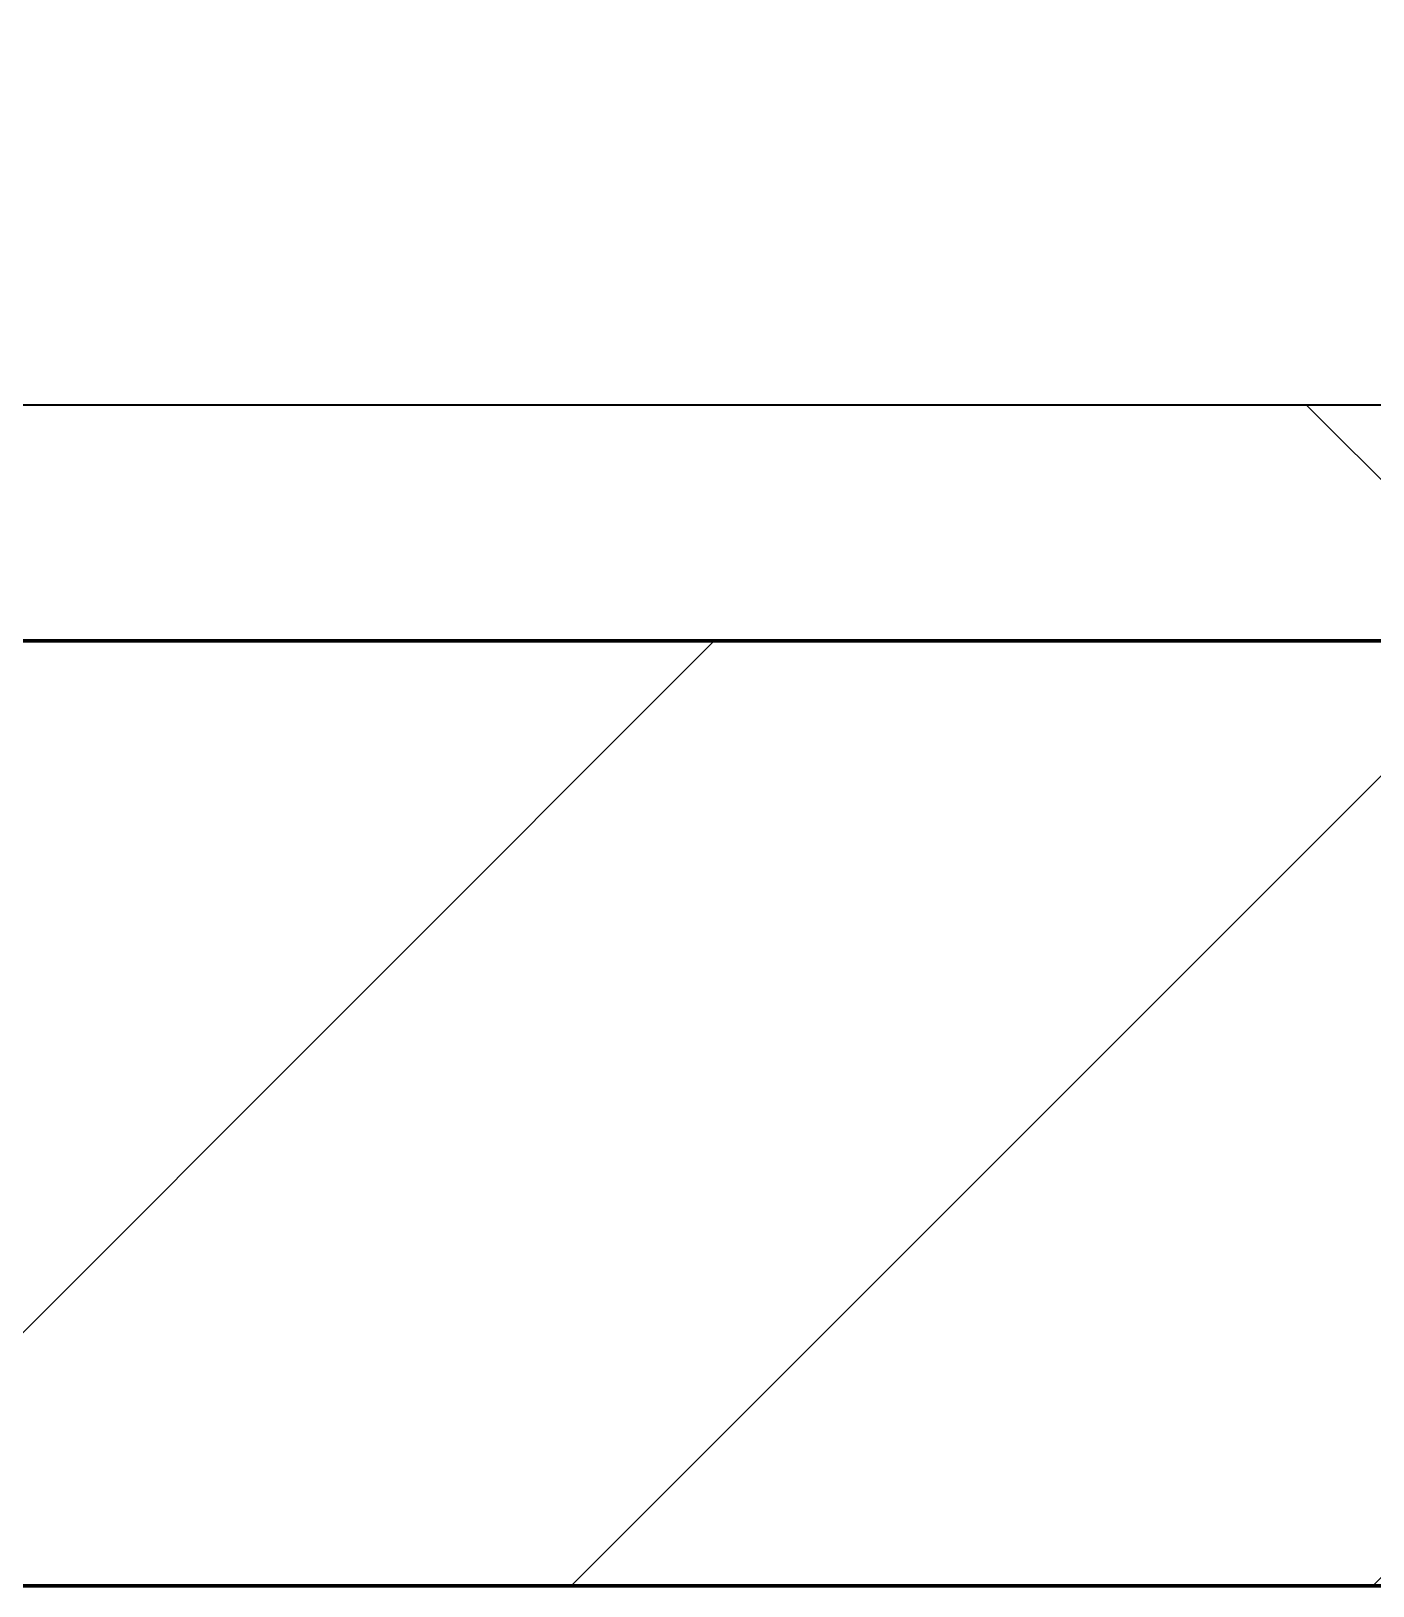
# Model space of a CAD drawing. Header units: millimetres. Extents: x -794334 to -714814, y -17806 to 22403.
# Drawn here: x -789872.4 to -789588.3, y -4021 to -3691.9 of the extents above; entities that cross this region are included whole.
import ezdxf
from ezdxf.xclip import XClip

# ---------------------------------------------------------------- set-up
doc = ezdxf.new("R2010")
doc.units = ezdxf.units.MM
doc.header["$XCLIPFRAME"] = 0
for name, color, linetype, lineweight in [('A-GLAZ-CURT', 2, 'Continuous', 9), ('A-WALL', 5, 'Continuous', 35), ('A-WALL-FNSH', 2, 'Continuous', 35), ('A-WALL-PATT', 1, 'Continuous', 35), ('WALL-E', 2, 'Continuous', 35)]:
    doc.layers.add(name, color=color, linetype=linetype, lineweight=lineweight)
doc.layers.add('A11_ALU.SOLID SHEET', color=2, linetype='Continuous')

# ---------------------------------------------------------------- blocks, each defined once
blk = doc.blocks.new('PPLS-PP19_Custom Tile Pattern - Custom Tile Pattern-V39-4252-01 ENLARGED CONCOURSE LEVEL - REFLECTED CEILING PLAN - SHEET 3')
at = {"layer": 'A-GLAZ-CURT'}
for p, q in [((-300, 0), (300, 0)), ((300, 0), (-300, 0)), ((-300, -50), (300, -50)), ((300, -50), (-300, -50))]:
    blk.add_line(p, q, dxfattribs=at)
at = {"layer": 'A-GLAZ-CURT', "flags": 128}
for points in [[(-194.02, 0), (-187.54, 0), (-181.38, 0), (-175.58, 0), (-170.25, 0), (-165.64, 0), (-162.01, 0), (-159.53, 0), (-157.46, 0), (-154.52, 0), (-149.42, 0), (-141.84, 0), (-132.81, 0), (-126.08, 0)], [(-125.17, 0), (-128.55, 0), (-134.16, 0), (-140.03, 0), (-145.5, 0), (-150.63, 0), (-155.53, 0), (-160.27, 0), (-164.95, 0), (-169.65, 0), (-174.47, 0), (-179.49, 0), (-184.81, 0), (-190.44, 0), (-196.37, 0), (-202.58, 0), (-209.04, 0), (-215.73, 0), (-222.63, 0), (-229.72, 0), (-236.97, 0), (-244.39, 0), (-251.96, 0), (-259.67, 0)]]:
    blk.add_lwpolyline(points, dxfattribs=at)
at = {"layer": 'A-GLAZ-CURT'}
for points, knots in [([(-125.61, 0), (-128.62, 0), (-154.17, 0), (-202.69, 0), (-262.56, 0), (-294.48, 0), (-300, 0)], [-17411.007533, -17411.007533, -17411.007533, -17411.007533, -17136.203329, -15131.813646, -13729.592194, -13439.944408, -13439.944408, -13439.944408, -13439.944408]), ([(-137.88, 0), (-140.56, 0), (-147.66, 0), (-147.69, 0), (-158.72, 0), (-174.02, 0), (-185.59, 0), (-209.77, 0), (-232.01, 0), (-253.34, 0), (-258.98, 0), (-260.81, 0)], [-3187.727384, -3187.727384, -3187.727384, -3187.727384, -2919.378265, -2477.344047, -2237.412286, -2029.680487, -1755.085331, -1400.429864, -858.079193, -543.655514, -305.695844, -305.695844, -305.695844, -305.695844]), ([(-133.82, 0), (-135.51, 0), (-137.8, 0), (-149.31, 0), (-162.01, 0), (-177.91, 0), (-199.46, 0), (-216.65, 0), (-231.26, 0), (-233.46, 0), (-234, 0)], [-2731.647847, -2731.647847, -2731.647847, -2731.647847, -2418.507304, -2308.929706, -2113.765672, -1763.376603, -1422.553702, -978.033455, -846.069444, -682.911962, -682.911962, -682.911962, -682.911962]), ([(-192.01, 0), (-186.56, 0), (-160.58, 0), (-138.34, 0), (-124.94, 0)], [-3105.157906, -3105.157906, -3105.157906, -3105.157906, -2700.551212, -1110.11608, -1110.11608, -1110.11608, -1110.11608]), ([(-192, 0), (-189.87, 0), (-182.69, 0), (-169.02, 0), (-152.12, 0), (-136.84, 0), (-128.19, 0), (-125.59, 0), (-124.89, 0)], [-4856.26284, -4856.26284, -4856.26284, -4856.26284, -4739.070012, -4465.409639, -4149.119819, -3839.893365, -3647.167523, -3548.975122, -3548.975122, -3548.975122, -3548.975122]), ([(-191.86, 0), (-190.03, 0), (-182.21, 0), (-171.77, 0), (-158.7, 0), (-157.22, 0)], [-4455.137067, -4455.137067, -4455.137067, -4455.137067, -4349.945572, -4000.813434, -3840.635403, -3840.635403, -3840.635403, -3840.635403]), ([(-152.35, 0), (-151.03, 0), (-147.71, 0), (-143.57, 0), (-138.62, 0)], [-3494.978217, -3494.978217, -3494.978217, -3494.978217, -3371.022232, -3227.460399, -3227.460399, -3227.460399, -3227.460399]), ([(-118.78, 0), (-121.86, 0), (-126.28, 0), (-136.96, 0), (-147.46, 0), (-150.03, 0), (-150.57, 0)], [-5938.474035, -5938.474035, -5938.474035, -5938.474035, -5700.061948, -5508.838257, -5298.784692, -5196.16478, -5196.16478, -5196.16478, -5196.16478]), ([(-150.34, 0), (-150.07, 0), (-147.75, 0), (-142.76, 0), (-131.72, 0), (-125.75, 0)], [-4948.728362, -4948.728362, -4948.728362, -4948.728362, -4883.323924, -4440.880425, -4082.700899, -4082.700899, -4082.700899, -4082.700899]), ([(-26.75, 0), (-27.82, 0), (-36.18, 0), (-53.55, 0), (-78.2, 0), (-110.94, 0), (-130.52, 0), (-147.74, 0), (-149.07, 0)], [-8718.362214, -8718.362214, -8718.362214, -8718.362214, -8532.293389, -8073.216054, -7508.296369, -7004.680444, -6449.282163, -6277.220794, -6277.220794, -6277.220794, -6277.220794]), ([(-148.23, 0), (-146.94, 0), (-140.15, 0), (-137.28, 0), (-133.93, 0), (-128.78, 0), (-126.5, 0)], [-6162.058746, -6162.058746, -6162.058746, -6162.058746, -6017.569127, -5560.701257, -5364.112219, -5231.017328, -5231.017328, -5231.017328, -5231.017328]), ([(-124.94, 0), (-125.54, 0), (-130, 0), (-139.03, 0), (-146.11, 0), (-146.95, 0)], [-977.189888, -977.189888, -977.189888, -977.189888, -945.742622, -741.901385, -489.130243, -489.130243, -489.130243, -489.130243]), ([(-146.69, 0), (-146.59, 0), (-145.49, 0), (-135.69, 0), (-128.29, 0), (-125.15, 0)], [-420.34245, -420.34245, -420.34245, -420.34245, -406.956646, -290.263673, 0, 0, 0, 0]), ([(-127.41, 0), (-131.63, 0), (-133.16, 0), (-134.09, 0), (-134.15, 0)], [-8540.990293, -8540.990293, -8540.990293, -8540.990293, -8266.114998, -8246.473386, -8246.473386, -8246.473386, -8246.473386]), ([(-134.15, 0), (-133.32, 0), (-131.2, 0), (-126.86, 0), (-124.97, 0)], [-7657.439573, -7657.439573, -7657.439573, -7657.439573, -7293.749979, -7081.490083, -7081.490083, -7081.490083, -7081.490083]), ([(-120.13, 0), (-120.14, 0), (-120.24, 0), (-121.3, 0), (-129.25, 0), (-133.82, 0)], [-2933.992132, -2933.992132, -2933.992132, -2933.992132, -2920.575025, -2840.280255, -2731.647847, -2731.647847, -2731.647847, -2731.647847]), ([(-113.43, 0), (-113.44, 0), (-113.96, 0), (-119.73, 0), (-125.43, 0), (-127.03, 0), (-127.41, 0)], [-328.499627, -328.499627, -328.499627, -328.499627, -282.672656, -98.539552, -24.539552, 0, 0, 0, 0]), ([(-126.5, 0), (-122.44, 0), (-108.71, 0), (-86.68, 0), (-66.49, 0), (-59.11, 0), (-57.64, 0)], [-5231.017328, -5231.017328, -5231.017328, -5231.017328, -4994.692869, -4542.524482, -4008.285538, -3860.98898, -3860.98898, -3860.98898, -3860.98898]), ([(-124.97, 0), (-124.76, 0), (-120.08, 0), (-107.3, 0), (-90.42, 0), (-75.26, 0), (-68.41, 0), (-65.12, 0), (-63.63, 0)], [-4067.382944, -4067.382944, -4067.382944, -4067.382944, -4054.690705, -3793.097032, -3402.597032, -3144.956779, -3050.982048, -2969.237017, -2969.237017, -2969.237017, -2969.237017]), ([(-124.96, 0), (-124.81, 0), (-121.85, 0), (-113.01, 0), (-98.9, 0), (-85.29, 0), (-71.67, 0), (-65.93, 0), (-65.07, 0)], [-3356.674708, -3356.674708, -3356.674708, -3356.674708, -3342.215224, -3074.362186, -2902.289527, -2605.247022, -2322.099534, -2241.8264, -2241.8264, -2241.8264, -2241.8264]), ([(-72.93, 0), (-75.51, 0), (-89.4, 0), (-108.52, 0), (-124.93, 0)], [-19442.345229, -19442.345229, -19442.345229, -19442.345229, -18935.241197, -17431.760961, -17431.760961, -17431.760961, -17431.760961]), ([(-124.91, 0), (-124.01, 0), (-118.66, 0), (-110.8, 0), (-99.5, 0), (-91.46, 0)], [-1108.984966, -1108.984966, -1108.984966, -1108.984966, -1002.059161, -460.363443, 0, 0, 0, 0]), ([(-86.16, 0), (-91.37, 0), (-103.52, 0), (-117.25, 0), (-124.73, 0)], [-1681.3698, -1681.3698, -1681.3698, -1681.3698, -1374.161226, -980.79905, -980.79905, -980.79905, -980.79905]), ([(-124.73, 0), (-124.38, 0), (-123.8, 0), (-123.43, 0), (-123.28, 0)], [-3541.024987, -3541.024987, -3541.024987, -3541.024987, -3488.92562, -3439.852845, -3439.852845, -3439.852845, -3439.852845]), ([(-124.62, 0), (-122.54, 0), (-113.72, 0), (-92.04, 0), (-74.02, 0), (-62.74, 0), (-60.36, 0), (-59.97, 0)], [-7068.405759, -7068.405759, -7068.405759, -7068.405759, -6839.55839, -6236.997189, -5713.340575, -5140.470607, -5006.787413, -5006.787413, -5006.787413, -5006.787413]), ([(-122.08, 0), (-122.01, 0), (-121.69, 0), (-121.2, 0), (-120.88, 0)], [-3136.336417, -3136.336417, -3136.336417, -3136.336417, -3110.304437, -3035.164275, -3035.164275, -3035.164275, -3035.164275]), ([(-36.33, 0), (-36.43, 0), (-37.27, 0), (-45.02, 0), (-46.13, 0), (-60.59, 0), (-81.23, 0), (-99.51, 0), (-114.02, 0), (-117.28, 0), (-118.78, 0)], [-1855.773136, -1855.773136, -1855.773136, -1855.773136, -1810.870157, -1672.078046, -1405.135169, -1060.00838, -740.068933, -229.489605, -116.330425, 0, 0, 0, 0]), ([(-117.74, 0), (-117.19, 0), (-114.78, 0), (-113.43, 0), (-113.43, 0)], [-821.249067, -821.249067, -821.249067, -821.249067, -394.672656, -330.879064, -330.879064, -330.879064, -330.879064]), ([(-57.16, 0), (-58.3, 0), (-66.22, 0), (-85.2, 0), (-107.61, 0), (-116.56, 0), (-117.56, 0)], [-2956.49664, -2956.49664, -2956.49664, -2956.49664, -2842.901703, -2193.204658, -1433.981041, -985.49888, -985.49888, -985.49888, -985.49888]), ([(-115.82, 0), (-114.96, 0), (-110.41, 0), (-96.78, 0), (-71.33, 0), (-42.53, 0), (-12.78, 0), (4.23, 0), (9.64, 0), (10.14, 0), (10.18, 0)], [-5724.064692, -5724.064692, -5724.064692, -5724.064692, -5430.283136, -5103.229623, -4799.173296, -4065.652676, -3589.737505, -3285.047089, -3066.359526, -3044.715262, -3044.715262, -3044.715262, -3044.715262]), ([(-58.02, 0), (-62.73, 0), (-75.69, 0), (-94, 0), (-112.01, 0), (-114.94, 0), (-115.63, 0)], [-1461.463326, -1461.463326, -1461.463326, -1461.463326, -1208.454564, -789.402658, -501.969187, -243.577221, -243.577221, -243.577221, -243.577221]), ([(-91.46, 0), (-90.09, 0), (-84.7, 0), (-77.43, 0), (-72.73, 0), (-72.64, 0), (-72.64, 0)], [-19832.387487, -19832.387487, -19832.387487, -19832.387487, -19753.885894, -19541.04734, -19478.625389, -19471.062469, -19471.062469, -19471.062469, -19471.062469]), ([(-63.96, 0), (-64.13, 0), (-72.5, 0), (-80.63, 0), (-86.16, 0)], [-2171.769325, -2171.769325, -2171.769325, -2171.769325, -2007.031671, -1681.3698, -1681.3698, -1681.3698, -1681.3698]), ([(-29.03, 0), (-33.97, 0), (-43.74, 0), (-56.37, 0), (-71.66, 0), (-77.83, 0), (-82.66, 0), (-83.28, 0), (-83.28, 0)], [-2680.714891, -2680.714891, -2680.714891, -2680.714891, -2413.671296, -2161.752162, -2006.592567, -1646.621388, -1424.436217, -1393.971743, -1393.971743, -1393.971743, -1393.971743]), ([(-83.28, 0), (-83.28, 0), (-82.91, 0), (-76.14, 0), (-66.97, 0), (-60.25, 0), (-57.05, 0)], [-1393.4169, -1393.4169, -1393.4169, -1393.4169, -1353.722004, -1274.333717, -1073.56893, -864.68793, -864.68793, -864.68793, -864.68793]), ([(-66.39, 0), (-66.39, 0), (-63.63, 0), (-53.63, 0), (-34.42, 0), (-29.82, 0), (-29.19, 0)], [-2493.31794, -2493.31794, -2493.31794, -2493.31794, -2315.303971, -1809.437387, -963.711516, -666.19313, -666.19313, -666.19313, -666.19313]), ([(31.18, 0), (25.97, 0), (11.99, 0), (-16.92, 0), (-47.42, 0), (-65.77, 0), (-66.37, 0), (-66.38, 0)], [-4496.803627, -4496.803627, -4496.803627, -4496.803627, -4222.080604, -3745.412743, -2981.410125, -2542.574734, -2498.224237, -2498.224237, -2498.224237, -2498.224237]), ([(-63.63, 0), (-61.49, 0), (-59.33, 0), (-57.93, 0), (-57.86, 0)], [-2969.237017, -2969.237017, -2969.237017, -2969.237017, -2851.217951, -2845.518808, -2845.518808, -2845.518808, -2845.518808]), ([(-57.18, 0), (-57.17, 0), (-56.29, 0), (-54.23, 0), (-46.33, 0), (-42.62, 0), (-41.76, 0)], [-4683.804486, -4683.804486, -4683.804486, -4683.804486, -4680.891996, -4469.85053, -4321.566175, -4270.495146, -4270.495146, -4270.495146, -4270.495146]), ([(-36.62, 0), (-36.62, 0), (-40.35, 0), (-43.95, 0), (-51.27, 0), (-57.05, 0)], [-4069.478503, -4069.478503, -4069.478503, -4069.478503, -3858.647035, -3538.256648, -2959.908053, -2959.908053, -2959.908053, -2959.908053]), ([(9.32, 0), (9.08, 0), (7.65, 0), (2.57, 0), (-12.23, 0), (-25.64, 0), (-39.83, 0), (-51.24, 0), (-57.04, 0)], [-2922.926651, -2922.926651, -2922.926651, -2922.926651, -2882.788014, -2720.818881, -2518.50168, -2125.455881, -1792.521578, -1479.040263, -1479.040263, -1479.040263, -1479.040263]), ([(-57.03, 0), (-55.57, 0), (-52.97, 0), (-48.53, 0), (-30.79, 0), (-18.03, 0), (8.61, 0), (15.02, 0), (22.91, 0), (31, 0), (39.04, 0), (51.19, 0), (58.74, 0), (61.34, 0), (61.45, 0)], [-3840.122381, -3840.122381, -3840.122381, -3840.122381, -3689.699207, -3546.54457, -3315.260113, -2864.387349, -2439.246196, -2084.094819, -1956.422387, -1818.904206, -1645.594513, -1443.202566, -1228.752106, -1120.932285, -1120.932285, -1120.932285, -1120.932285]), ([(-57.01, 0), (-56.25, 0), (-53.77, 0), (-45.2, 0), (-40.79, 0), (-40.46, 0), (-40.44, 0)], [-2817.168357, -2817.168357, -2817.168357, -2817.168357, -2734.127174, -2474.780881, -2410.990208, -2350.645972, -2350.645972, -2350.645972, -2350.645972]), ([(-56.73, 0), (-53.59, 0), (-45.6, 0), (-36.49, 0), (-33.57, 0), (-29.94, 0), (-28.57, 0)], [-857.828765, -857.828765, -857.828765, -857.828765, -651.549973, -296.515819, -83.513472, 0, 0, 0, 0]), ([(-51.83, 0), (-51.83, 0), (-51.78, 0), (-47.4, 0), (-46.01, 0), (-40.22, 0), (-36.78, 0)], [-632.814994, -632.814994, -632.814994, -632.814994, -627.965721, -508.377888, -260.442412, 0, 0, 0, 0]), ([(76.63, 0), (74.8, 0), (67.65, 0), (53.52, 0), (37, 0), (24.07, 0), (12.82, 0), (-2.9, 0), (-20.62, 0), (-32.81, 0), (-44.85, 0), (-51.43, 0), (-51.79, 0)], [-3095.572228, -3095.572228, -3095.572228, -3095.572228, -2950.589685, -2634.532728, -2313.748533, -2106.613311, -1925.670641, -1617.263037, -1290.787923, -1039.307308, -819.71621, -644.910881, -644.910881, -644.910881, -644.910881]), ([(-41.76, 0), (-39.9, 0), (-37.72, 0), (-36.92, 0), (-36.77, 0)], [-4270.495146, -4270.495146, -4270.495146, -4270.495146, -4161.040818, -4106.245333, -4106.245333, -4106.245333, -4106.245333]), ([(-36.78, 0), (-32.43, 0), (-19.22, 0), (8.83, 0), (43.36, 0), (68.25, 0), (77.51, 0), (78.75, 0)], [-6191.144455, -6191.144455, -6191.144455, -6191.144455, -5862.463379, -5340.621928, -4573.028122, -4094.177415, -4011.773926, -4011.773926, -4011.773926, -4011.773926]), ([(-36.29, 0), (-36.29, 0), (-34.66, 0), (-28.88, 0), (-26.95, 0), (-26.54, 0)], [-9150.272121, -9150.272121, -9150.272121, -9150.272121, -9057.163041, -8919.836787, -8834.607043, -8834.607043, -8834.607043, -8834.607043]), ([(30.82, 0), (29.27, 0), (20.14, 0), (3.54, 0), (-16.58, 0), (-34.76, 0), (-36.04, 0)], [-10462.034656, -10462.034656, -10462.034656, -10462.034656, -10363.088938, -9884.23066, -9424.652049, -9182.880979, -9182.880979, -9182.880979, -9182.880979]), ([(-33.34, 0), (-33.34, 0), (-32.93, 0), (-31.16, 0), (-30.52, 0)], [-2415.024266, -2415.024266, -2415.024266, -2415.024266, -2357.633367, -2323.618664, -2323.618664, -2323.618664, -2323.618664]), ([(9.89, 0), (6.93, 0), (-2.75, 0), (-17.84, 0), (-30.57, 0), (-31.82, 0), (-32, 0)], [-3485.427997, -3485.427997, -3485.427997, -3485.427997, -3333.063701, -2994.501669, -2698.150104, -2614.070998, -2614.070998, -2614.070998, -2614.070998]), ([(-30.76, 0), (-30.73, 0), (-29.99, 0), (-23.47, 0), (-15.75, 0), (-15.19, 0)], [-54176.191683, -54176.191683, -54176.191683, -54176.191683, -54157.274271, -53749.15266, -53717.791567, -53717.791567, -53717.791567, -53717.791567]), ([(-30.52, 0), (-27.11, 0), (-17.83, 0), (-1.76, 0), (8.32, 0), (10.83, 0)], [-2323.618664, -2323.618664, -2323.618664, -2323.618664, -2142.497158, -1716.209403, -1570.002934, -1570.002934, -1570.002934, -1570.002934]), ([(-13, 0), (-14.35, 0), (-17.68, 0), (-25.97, 0), (-29.52, 0), (-30.21, 0)], [-55207.591944, -55207.591944, -55207.591944, -55207.591944, -54789.006179, -54461.685999, -54290.791712, -54290.791712, -54290.791712, -54290.791712]), ([(8.33, 0), (8.19, 0), (7.18, 0), (0.32, 0), (-13.89, 0), (-24.92, 0), (-29.03, 0)], [-3574.286521, -3574.286521, -3574.286521, -3574.286521, -3526.962355, -3285.499107, -2903.012179, -2680.714891, -2680.714891, -2680.714891, -2680.714891]), ([(-28.98, 0), (-28.66, 0), (-27.39, 0), (-24.45, 0), (-22.56, 0)], [-166.548282, -166.548282, -166.548282, -166.548282, -102.06493, 0, 0, 0, 0]), ([(-28.57, 0), (-26.93, 0), (-20.29, 0), (-11.45, 0), (0.65, 0), (7.8, 0), (10.05, 0)], [-5361.429781, -5361.429781, -5361.429781, -5361.429781, -5261.36855, -5050.479954, -4785.90057, -4666.429624, -4666.429624, -4666.429624, -4666.429624]), ([(-22.56, 0), (-20.27, 0), (-17.03, 0), (-11.36, 0), (-7.66, 0), (-6.6, 0), (-6.44, 0)], [-56468.192263, -56468.192263, -56468.192263, -56468.192263, -56344.022017, -56303.229861, -56166.290093, -56124.392176, -56124.392176, -56124.392176, -56124.392176]), ([(-15.19, 0), (-13.07, 0), (7.48, 0), (42.82, 0), (88.72, 0), (120.63, 0), (138.28, 0), (138.53, 0)], [-461.142613, -461.142613, -461.142613, -461.142613, -429.606584, -390.253598, -346.313304, -291.370682, -290.5735, -290.5735, -290.5735, -290.5735]), ([(-6.54, 0), (-6.73, 0), (-7.2, 0), (-7.6, 0), (-7.79, 0)], [-56009.792147, -56009.792147, -56009.792147, -56009.792147, -55949.290093, -55895.192118, -55895.192118, -55895.192118, -55895.192118]), ([(-2.63, 0), (-2.47, 0), (-1.22, 0), (3.81, 0), (9.06, 0), (10.05, 0)], [-226.825321, -226.825321, -226.825321, -226.825321, -220.269177, -206.416616, -203.360633, -203.360633, -203.360633, -203.360633]), ([(10.79, 0), (6.3, 0), (1.89, 0), (-1.67, 0), (-2.25, 0)], [-272.99969, -272.99969, -272.99969, -272.99969, -246.234814, -234.646884, -234.646884, -234.646884, -234.646884]), ([(10.79, 0), (12.22, 0), (17.31, 0), (22.54, 0), (24.49, 0)], [-202.6013, -202.6013, -202.6013, -202.6013, -198.214427, -187.717507, -187.717507, -187.717507, -187.717507]), ([(10.8, 0), (11.87, 0), (15.82, 0), (21.24, 0), (24.62, 0), (24.72, 0), (24.72, 0)], [-4653.109271, -4653.109271, -4653.109271, -4653.109271, -4596.498881, -4445.288762, -4384.376941, -4376.041937, -4376.041937, -4376.041937, -4376.041937]), ([(70.61, 0), (66.16, 0), (55.8, 0), (39.61, 0), (27.26, 0), (15.97, 0), (10.82, 0)], [-4647.237329, -4647.237329, -4647.237329, -4647.237329, -4326.416877, -4098.545751, -3766.694881, -3501.441093, -3501.441093, -3501.441093, -3501.441093]), ([(103.09, 0), (101.08, 0), (86.31, 0), (63.34, 0), (35.84, 0), (19.82, 0), (13.23, 0), (11.17, 0)], [-375.435014, -375.435014, -375.435014, -375.435014, -369.147452, -330.153101, -307.516438, -285.83788, -273.754698, -273.754698, -273.754698, -273.754698]), ([(24.69, 0), (24.54, 0), (20.99, 0), (16.4, 0), (12.55, 0), (11.19, 0)], [-4368.572414, -4368.572414, -4368.572414, -4368.572414, -4306.476363, -4080.000647, -3872.143731, -3872.143731, -3872.143731, -3872.143731]), ([(11.91, 0), (17.75, 0), (25.21, 0), (37.44, 0), (45.92, 0), (57.76, 0), (64.47, 0), (72.74, 0), (75.22, 0), (76.03, 0), (76.21, 0)], [-1549.07911, -1549.07911, -1549.07911, -1549.07911, -1206.526904, -1089.329421, -901.315459, -753.071572, -495.328968, -421.953223, -334.951786, -290.452333, -290.452333, -290.452333, -290.452333]), ([(18.16, 0), (19.15, 0), (24.25, 0), (25.66, 0), (26.12, 0)], [-5700.113719, -5700.113719, -5700.113719, -5700.113719, -5554.232259, -5302.431367, -5302.431367, -5302.431367, -5302.431367]), ([(78.52, 0), (76.95, 0), (72.29, 0), (62.26, 0), (51.85, 0), (43.81, 0), (29.53, 0), (20.67, 0), (18.85, 0), (18.16, 0)], [-7033.519254, -7033.519254, -7033.519254, -7033.519254, -6924.452779, -6738.82075, -6548.303034, -6314.283804, -6135.05769, -5972.647715, -5832.674503, -5832.674503, -5832.674503, -5832.674503]), ([(27.44, 0), (27.9, 0), (29.54, 0), (38.07, 0), (53.39, 0), (70.02, 0), (77.08, 0), (78.48, 0)], [-5037.309798, -5037.309798, -5037.309798, -5037.309798, -4887.603822, -4705.298446, -4353.683244, -3960.84581, -3844.262741, -3844.262741, -3844.262741, -3844.262741]), ([(27.89, 0), (29.09, 0), (33.4, 0), (48.37, 0), (64.04, 0), (74.64, 0), (78.1, 0)], [-147.777612, -147.777612, -147.777612, -147.777612, -135.792042, -118.513713, -97.899267, -87.867769, -87.867769, -87.867769, -87.867769]), ([(53.18, 0), (53.06, 0), (52.22, 0), (44.99, 0), (36.46, 0), (30.82, 0)], [-622.740158, -622.740158, -622.740158, -622.740158, -566.066452, -360.610861, 0, 0, 0, 0]), ([(136.44, 0), (121.66, 0), (86.93, 0), (51.16, 0), (31.18, 0)], [-106.750556, -106.750556, -106.750556, -106.750556, -59.610984, 0, 0, 0, 0]), ([(146.31, 0), (144.65, 0), (133.85, 0), (109.77, 0), (76.86, 0), (57.82, 0), (46.51, 0), (41.18, 0), (36.02, 0), (35.54, 0), (35.54, 0)], [-469.576156, -469.576156, -469.576156, -469.576156, -458.593899, -401.860199, -357.622665, -341.267687, -334.000314, -326.15566, -319.318397, -317.489778, -317.489778, -317.489778, -317.489778]), ([(36.29, 0), (37.77, 0), (48.82, 0), (61.22, 0), (72.55, 0), (78.7, 0)], [-314.598523, -314.598523, -314.598523, -314.598523, -305.899624, -287.17622, -264.0796, -264.0796, -264.0796, -264.0796]), ([(61.47, 0), (61.47, 0), (61.21, 0), (54.61, 0), (53.71, 0), (53.56, 0)], [-1113.311073, -1113.311073, -1113.311073, -1113.311073, -1096.402191, -891.204116, -747.28819, -747.28819, -747.28819, -747.28819]), ([(76.22, 0), (75.58, 0), (73.64, 0), (71.05, 0), (70.61, 0)], [-193.634889, -193.634889, -193.634889, -193.634889, -31.537676, 0, 0, 0, 0]), ([(78.69, 0), (86.8, 0), (103.27, 0), (116.36, 0), (128.63, 0), (128.95, 0)], [-87.289779, -87.289779, -87.289779, -87.289779, -63.759246, -39.050993, -35.895543, -35.895543, -35.895543, -35.895543]), ([(114.39, 0), (114.2, 0), (112.08, 0), (105.42, 0), (92.38, 0), (86.55, 0), (80.1, 0), (78.7, 0)], [-8148.58938, -8148.58938, -8148.58938, -8148.58938, -8105.191388, -7723.759874, -7531.75727, -7135.649961, -7037.886595, -7037.886595, -7037.886595, -7037.886595]), ([(78.74, 0), (79.66, 0), (84.96, 0), (86.01, 0), (92.51, 0), (94.33, 0)], [-3837.112654, -3837.112654, -3837.112654, -3837.112654, -3759.045785, -3336.541051, -2783.776468, -2783.776468, -2783.776468, -2783.776468]), ([(79.6, 0), (83.17, 0), (101.04, 0), (124.45, 0), (132.42, 0), (134.6, 0)], [-262.939312, -262.939312, -262.939312, -262.939312, -249.500363, -194.761443, -152.241002, -152.241002, -152.241002, -152.241002])]:
    blk.add_open_spline(points, degree=3, knots=knots, dxfattribs=at)
for points in [[(-58.83, 0), (-58.45, 0), (-58.05, 0), (-57.51, 0)], [(-39.84, 0), (-39.08, 0), (-38.11, 0), (-37.36, 0)], [(10.74, 0), (10.3, 0), (9.92, 0), (9.63, 0)], [(24.49, 0), (25.23, 0), (25.72, 0), (26.04, 0)], [(80.35, 0), (79.57, 0), (78.27, 0), (76.63, 0)], [(79.34, 0), (81.22, 0), (82.78, 0), (83.66, 0)], [(84.06, 0), (83.48, 0), (82.41, 0), (81.72, 0)]]:
    blk.add_open_spline(points, degree=3, dxfattribs=at)
blk = doc.blocks.new('*U1029')
at = {"layer": 'A-GLAZ-CURT'}
blk.add_blockref('PPLS-PP19_Custom Tile Pattern - Custom Tile Pattern-V39-4252-01 ENLARGED CONCOURSE LEVEL - REFLECTED CEILING PLAN - SHEET 3', (-10797.63, -7350), dxfattribs=at)
blk = doc.blocks.new('*U1630')
blk.add_lwpolyline([(22690, -750), (19166.45, -750), (19116.45, -700), (18966.44, -550), (-101025.39, -550), (-101025.39, -6704.96), (-96300, -6704.96), (-96300, -7350), (-94497.63, -7350), (17250, -7350), (17250, -6849.96), (18300, -6849.96), (22690, -6849.96)], close=True)

msp = doc.modelspace()

# ---------------------------------------------------------------- block references
at = {"layer": 'A11_ALU.SOLID SHEET'}
ref = msp.add_blockref('*U1630', (-744681.24, 3579.02), dxfattribs=at)
XClip(ref).set_block_clipping_path([(-45802.4668593339, -9620.0029952967), (23702.8690583039, 10334.9999958097)])

# ---------------------------------------------------------------- next in the draw order: hatches: boundary and pattern name
at = {"layer": 'A-WALL-PATT', "lineweight": 9}
h = msp.add_hatch(dxfattribs=at)
h.set_pattern_fill('FP_5', color=256, style=0, pattern_type=2)
h.set_pattern_definition([(45, (0, 0), (-212.13203, 212.13203), []), (135, (0, 0), (-212.13203, -212.13203), [])])
h.paths.add_polyline_path([(-727630.24, -3820.98), (-727382.37, -3820.98), (-727382.37, -3770.98), (-790483.7, -3770.98), (-790483.7, -3820.98), (-727766, -3820.98)])
h = msp.add_hatch(dxfattribs=at)
h.set_pattern_fill('FP_2', color=256, style=0, pattern_type=2)
h.set_pattern_definition([(45, (0, 0), (-84.852814, 84.852814), [])])
h.paths.add_polyline_path([(-727382.37, -4020.98), (-727382.37, -3820.98), (-790483.7, -3820.98), (-790483.7, -4020.98), (-727494.49, -4020.98)])

# ---------------------------------------------------------------- next in the draw order: linework, layer by layer
at = {"layer": 'A-WALL', "color": 7, "lineweight": 70}
for p, q in [((-790483.7, -3820.98), (-788780, -3820.98)), ((-788780, -3820.98), (-790483.7, -3820.98)), ((-788780, -4020.98), (-790483.7, -4020.98))]:
    msp.add_line(p, q, dxfattribs=at)
at = {"layer": 'A-WALL-FNSH', "color": 250}
msp.add_line((-790483.7, -3770.98), (-788780, -3770.98), dxfattribs=at)
at = {"layer": 'WALL-E'}
for p, q in [((-727382.37, -4020.98), (-790483.7, -4020.98)), ((-790483.7, -4020.98), (-727382.37, -4020.98))]:
    msp.add_line(p, q, dxfattribs=at)

# ---------------------------------------------------------------- next in the draw order: block references
msp.add_blockref('*U1029', (-778882.37, 3579.02))

doc.saveas('drawing.dxf')
